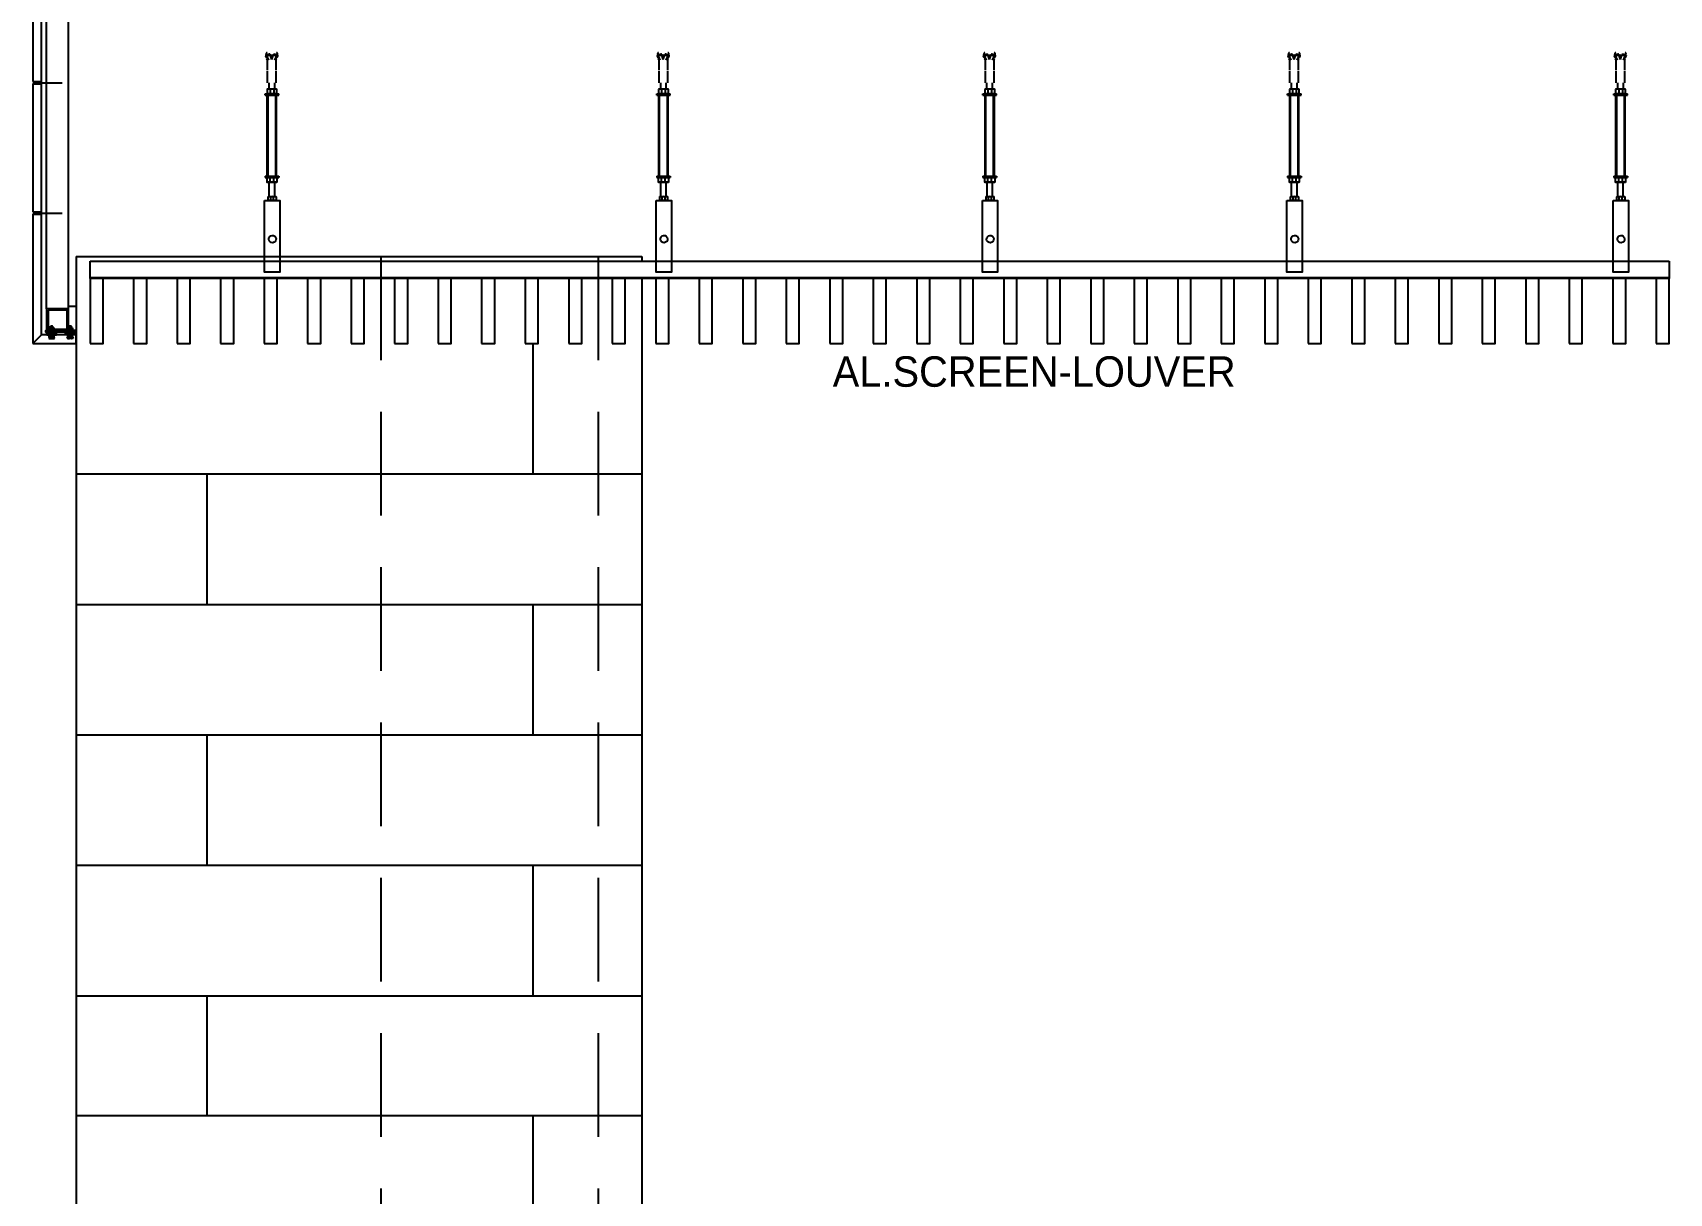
# Model space of a CAD drawing. Header units: millimetres. Extents: x 19868 to 801382, y -4805 to 85279.
# Drawn here: x 38838 to 42600, y 38925 to 41594 of the extents above; entities that cross this region are included whole.
import ezdxf

# ---------------------------------------------------------------- set-up
doc = ezdxf.new("R2010")
doc.units = ezdxf.units.MM
doc.header["$LTSCALE"] = 250
for name, pattern in [('A2', [8, 2, -2, 2, -2]), ('ACAD_ISO04W100', [30.5, 24, -3, 0.5, -3]), ('HID', [2.8, 1.8, -1]), ('HIDDEN', [9.525, 6.35, -3.175]), ('HIDDEN2', [4.7625, 3.175, -1.5875])]:
    doc.linetypes.add(name, pattern=pattern)
for name, color, linetype in [('A-ELE-4', 4, 'Continuous'), ('A-ELE-8', 8, 'Continuous'), ('A-ELE-8 해치', 8, 'Continuous'), ('A-ELE-8 해치(세로)', 8, 'Continuous'), ('A-ETC-8', 8, 'Continuous'), ('A-HAT', 252, 'Continuous'), ('GR-1', 1, 'Continuous'), ('GR-8', 8, 'Continuous'), ('타일', 6, 'Continuous')]:
    doc.layers.add(name, color=color, linetype=linetype)
doc.layers.add('NOPLOT', color=191, linetype='Continuous', plot=False)
doc.styles.add('Gdim', font='')
doc.styles.get('Gdim').set_extended_font_data('Dotum')

# ---------------------------------------------------------------- blocks, each defined once
blk = doc.blocks.new('A$C55e57316')
at = {"layer": 'A-ELE-8 해치(세로)'}
for p, q in [((1050, 6550, 0), (1050, 6250, 0)), ((300, 6250, 0), (300, 5950, 0)), ((1050, 5950, 0), (1050, 5650, 0)), ((300, 5650, 0), (300, 5350, 0)), ((1050, 5350, 0), (1050, 5050, 0)), ((300, 5050, 0), (300, 4775, 0)), ((1050, 4775, 0), (1050, 4500, 0))]:
    blk.add_line(p, q, dxfattribs=at)
blk = doc.blocks.new('A$Cae507117')
at = {"layer": 'A-ETC-8'}
for points in [[(-50, 0), (-50, -50), (0, -50), (0, 0)], [(-46.8, -3.2), (-46.8, -46.8), (-3.2, -46.8), (-3.2, -3.2)]]:
    blk.add_lwpolyline(points, close=True, dxfattribs=at)
blk = doc.blocks.new('A$C3de35442')
at = {"linetype": 'A2'}
for p, q in [((4.3, 510.1), (2.8, 514)), ((9.6, 503.9), (3.6, 517.8)), ((11.5, 517.3), (3.6, 515.6)), ((4.3, 510.1), (5.6, 510.5)), ((5.3, 507.7), (6.5, 508.2)), ((6.8, 503.9), (5.3, 507.7)), ((6.5, 508.2), (5.6, 510.5)), ((27.2, 514.8), (5.7, 514.8)), ((6.8, 481.8), (6.8, 503.9)), ((16.4, 505.1), (12.8, 516.6)), ((16.4, 505.1), (20.1, 516.6)), ((29.3, 515.6), (21.4, 517.3)), ((23.3, 503.9), (29.3, 517.8)), ((26.1, 503.9), (27.6, 507.7)), ((26.1, 503.9), (26.1, 481.8)), ((26.4, 508.2), (27.3, 510.5)), ((27.6, 507.7), (26.4, 508.2)), ((28.5, 510.1), (27.3, 510.5)), ((28.5, 510.1), (30.1, 514)), ((6.8, 452), (6.8, 479.5)), ((26.1, 479.5), (26.1, 452))]:
    blk.add_line(p, q, dxfattribs=at)
for p, q in [((10.5, 437.5), (10.5, 452)), ((23.3, 437.5), (23.3, 452)), ((1.3, 426.1), (32.5, 426.1)), ((1.3, 423.3), (1.3, 426.1)), ((1.3, 423.3), (32.5, 423.3)), ((6.2, 237), (6.2, 423.3)), ((12.6, 436.5), (12.6, 427.1)), ((21.1, 436.5), (21.1, 427.1)), ((27.5, 237), (27.5, 423.3)), ((32.5, 423.3), (32.5, 426.1)), ((1.3, 237), (32.5, 237)), ((1.3, 237), (1.3, 234.2)), ((1.3, 234.2), (32.5, 234.2)), ((12.6, 223.8), (12.6, 233.2)), ((21.1, 223.8), (21.1, 233.2)), ((32.5, 237), (32.5, 234.2)), ((8.3, 189.8), (8.8, 190.6)), ((8.3, 182.3), (8.3, 189.8)), ((8.8, 190.6), (25.9, 190.6)), ((10.6, 190.6), (10.6, 222.8)), ((13.9, 182.3), (13.9, 189.8)), ((20.7, 182.3), (20.7, 189.8)), ((23.2, 190.6), (23.2, 222.8)), ((25.9, 190.6), (26.4, 189.8)), ((26.4, 189.8), (26.4, 182.3)), ((8.8, 181.5), (8.3, 182.3)), ((25.9, 181.5), (8.8, 181.5)), ((26.4, 182.3), (25.9, 181.5))]:
    blk.add_line(p, q)
at = {"linetype": 'HIDDEN'}
for p, q in [((7.9, 237), (7.9, 423.3)), ((25.8, 237), (25.8, 423.3))]:
    blk.add_line(p, q, dxfattribs=at)
for points in [[(28.2, 427.1), (28.2, 436.5), (27.5, 437.5), (6.2, 437.5), (5.5, 436.5), (5.5, 427.1), (6.2, 426.1), (27.5, 426.1)], [(28.2, 233.2), (28.2, 223.8), (27.5, 222.8), (6.2, 222.8), (5.5, 223.8), (5.5, 233.2), (6.2, 234.2), (27.5, 234.2)], [(0, 181.5), (35, 181.5), (35, 16.2), (0, 16.2)]]:
    blk.add_lwpolyline(points, close=True)
for points in [[(28.2, 436.5, 0.218444), (21.1, 436.5, 0.182037), (12.6, 436.5, 0.218444), (5.5, 436.5)], [(28.2, 427.1, -0.218444), (21.1, 427.1, -0.182037), (12.6, 427.1, -0.218444), (5.5, 427.1)], [(28.2, 233.2, 0.218444), (21.1, 233.2, 0.182037), (12.6, 233.2, 0.218444), (5.5, 233.2)], [(28.2, 223.8, -0.218444), (21.1, 223.8, -0.182037), (12.6, 223.8, -0.218444), (5.5, 223.8)]]:
    blk.add_lwpolyline(points, format="xyb")
at = {"linetype": 'A2'}
for centre, radius, start, end in [((3.8, 514.5), 1.13, 102.5288, 201.8014), ((5.7, 518.7), 2.27, 90, 203.4287), ((11.7, 516.2), 1.13, 17.6501, 102.5288), ((21.2, 516.2), 1.13, 77.4712, 162.3499), ((27.2, 518.7), 2.27, 336.5713, 90), ((29.1, 514.5), 1.13, 338.1986, 77.4712)]:
    blk.add_arc(centre, radius, start, end, dxfattribs=at)
for centre, radius, start, end in [((11.1, 183.6), 6.8, 65.3553, 114.6447), ((17.3, 180.8), 9.66, 69.3661, 110.6339), ((23.6, 183.6), 6.8, 65.3553, 114.6447), ((11.1, 188.5), 6.8, 245.3553, 294.6447), ((17.3, 191.4), 9.66, 249.3661, 290.6339), ((23.6, 188.5), 6.8, 245.3553, 294.6447), ((17.9, 92.4), 8.3, 117.3871, 117.387)]:
    blk.add_arc(centre, radius, start, end)
blk = doc.blocks.new('MutterM6DINEN24032')
for p, q in [((0, -4.2), (0, 4.2)), ((0.5, 5.6), (4.5, 5.6)), ((0.5, 2.8), (4.5, 2.8)), ((5, 4.2), (5, -4.2)), ((0.5, -2.8), (4.5, -2.8)), ((4.5, -5.5), (0.5, -5.5))]:
    blk.add_line(p, q)
for centre, radius, start, end in [((2.3, 4.2), 2.26, 142.1211, 217.8789), ((8.3, 0), 8.32, 160.5288, 199.4712), ((2.7, 4.2), 2.26, 322.1211, 37.8789), ((-3.3, 0), 8.32, 340.5288, 19.4712), ((2.3, -4.2), 2.26, 142.1211, 217.8789), ((2.7, -4.2), 2.26, 322.1211, 37.8789)]:
    blk.add_arc(centre, radius, start, end)
blk = doc.blocks.new('A$C772065A9')
at = {"layer": 'GR-8'}
for p, q in [((0.2, -7.2), (0.2, 7.2)), ((1.1, 7.2), (0.2, 7.2)), ((0.2, 3.2), (0.2, 4.2)), ((1.1, -7.2), (1.1, 7.2)), ((1.1, -7.2), (0.2, -7.2))]:
    blk.add_line(p, q, dxfattribs=at)
blk.add_lwpolyline([(0.2, 0), (0.2, 0)], dxfattribs=at)
at = {"layer": 'GR-8', "rotation": 180}
blk.add_blockref('MutterM6DINEN24032', (0.2, 0), dxfattribs=at)

msp = doc.modelspace()

# ---------------------------------------------------------------- hatches: boundary and pattern name
at = {"layer": 'A-ELE-8 해치'}
h = msp.add_hatch(dxfattribs=at)
h.set_pattern_fill('_USER', color=256, scale=300, pattern_type=0)
h.set_pattern_definition([(0, (38938.2, 40878.93), (0, 300), [])])
h.paths.add_polyline_path([(40238.2, 40878.9), (38938.2, 40878.9), (38938.2, 39378.9), (40238.2, 39378.9)])

# ---------------------------------------------------------------- linework, layer by layer
at = {"layer": 'A-ELE-4'}
for points in [[(38970.2, 40878.9), (39000.2, 40878.9), (39000.2, 41028.9), (38970.2, 41028.9)], [(39070.2, 40878.9), (39100.2, 40878.9), (39100.2, 41028.9), (39070.2, 41028.9)], [(39170.2, 40878.9), (39200.2, 40878.9), (39200.2, 41028.9), (39170.2, 41028.9)], [(39270.2, 40878.9), (39300.2, 40878.9), (39300.2, 41028.9), (39270.2, 41028.9)], [(39370.2, 40878.9), (39400.2, 40878.9), (39400.2, 41028.9), (39370.2, 41028.9)], [(39470.2, 40878.9), (39500.2, 40878.9), (39500.2, 41028.9), (39470.2, 41028.9)], [(39570.2, 40878.9), (39600.2, 40878.9), (39600.2, 41028.9), (39570.2, 41028.9)], [(39670.2, 40878.9), (39700.2, 40878.9), (39700.2, 41028.9), (39670.2, 41028.9)], [(39770.2, 40878.9), (39800.2, 40878.9), (39800.2, 41028.9), (39770.2, 41028.9)], [(39870.2, 40878.9), (39900.2, 40878.9), (39900.2, 41028.9), (39870.2, 41028.9)], [(39970.2, 40878.9), (40000.2, 40878.9), (40000.2, 41028.9), (39970.2, 41028.9)], [(40070.2, 40878.9), (40100.2, 40878.9), (40100.2, 41028.9), (40070.2, 41028.9)], [(40170.2, 40878.9), (40200.2, 40878.9), (40200.2, 41028.9), (40170.2, 41028.9)], [(40270.2, 40878.9), (40300.2, 40878.9), (40300.2, 41028.9), (40270.2, 41028.9)], [(40370.2, 40878.9), (40400.2, 40878.9), (40400.2, 41028.9), (40370.2, 41028.9)], [(40470.2, 40878.9), (40500.2, 40878.9), (40500.2, 41028.9), (40470.2, 41028.9)], [(40570.2, 40878.9), (40600.2, 40878.9), (40600.2, 41028.9), (40570.2, 41028.9)], [(40670.2, 40878.9), (40700.2, 40878.9), (40700.2, 41028.9), (40670.2, 41028.9)], [(40770.2, 40878.9), (40800.2, 40878.9), (40800.2, 41028.9), (40770.2, 41028.9)], [(40870.2, 40878.9), (40900.2, 40878.9), (40900.2, 41028.9), (40870.2, 41028.9)], [(40970.2, 40878.9), (41000.2, 40878.9), (41000.2, 41028.9), (40970.2, 41028.9)], [(41070.2, 40878.9), (41100.2, 40878.9), (41100.2, 41028.9), (41070.2, 41028.9)], [(41170.2, 40878.9), (41200.2, 40878.9), (41200.2, 41028.9), (41170.2, 41028.9)], [(41270.2, 40878.9), (41300.2, 40878.9), (41300.2, 41028.9), (41270.2, 41028.9)], [(41370.2, 40878.9), (41400.2, 40878.9), (41400.2, 41028.9), (41370.2, 41028.9)], [(41470.2, 40878.9), (41500.2, 40878.9), (41500.2, 41028.9), (41470.2, 41028.9)], [(41570.2, 40878.9), (41600.2, 40878.9), (41600.2, 41028.9), (41570.2, 41028.9)], [(41670.2, 40878.9), (41700.2, 40878.9), (41700.2, 41028.9), (41670.2, 41028.9)], [(41770.2, 40878.9), (41800.2, 40878.9), (41800.2, 41028.9), (41770.2, 41028.9)], [(41870.2, 40878.9), (41900.2, 40878.9), (41900.2, 41028.9), (41870.2, 41028.9)], [(41970.2, 40878.9), (42000.2, 40878.9), (42000.2, 41028.9), (41970.2, 41028.9)], [(42070.2, 40878.9), (42100.2, 40878.9), (42100.2, 41028.9), (42070.2, 41028.9)], [(42170.2, 40878.9), (42200.2, 40878.9), (42200.2, 41028.9), (42170.2, 41028.9)], [(42270.2, 40878.9), (42300.2, 40878.9), (42300.2, 41028.9), (42270.2, 41028.9)], [(42370.2, 40878.9), (42400.2, 40878.9), (42400.2, 41028.9), (42370.2, 41028.9)], [(42470.2, 40878.9), (42500.2, 40878.9), (42500.2, 41028.9), (42470.2, 41028.9)], [(42570.2, 40878.9), (42600.2, 40878.9), (42600.2, 41028.9), (42570.2, 41028.9)]]:
    msp.add_lwpolyline(points, close=True, dxfattribs=at)
at = {"layer": 'A-ELE-8'}
for p, q in [((38938.2, 41078.9), (38938.2, 34328.9)), ((38938.2, 41078.9), (40238.2, 41078.9)), ((40238.2, 41078.9), (40238.2, 41068.9)), ((40238.2, 41028.9), (40238.2, 34328.9))]:
    msp.add_line(p, q, dxfattribs=at)
at = {"layer": 'A-ELE-8 해치', "linetype": 'Continuous'}
for p, q in [((38938.2, 39378.9), (40238.2, 39378.9)), ((38938.2, 39103.9), (40238.2, 39103.9))]:
    msp.add_line(p, q, dxfattribs=at)
at = {"layer": 'A-ETC-8'}
for p, q in [((38870.2, 40958.9), (38870.2, 42147.8)), ((38920.2, 40958.9), (38920.2, 42147.8)), ((38970.2, 41028.9), (38970.2, 41068.9)), ((38970.2, 41068.9), (42600.2, 41068.9)), ((42600.2, 41068.9), (42600.2, 41028.9)), ((42600.2, 41030.5), (38970.2, 41030.5)), ((42600.2, 41028.9), (38970.2, 41028.9))]:
    msp.add_line(p, q, dxfattribs=at)
for points in [[(38920.2, 40965.4), (38938.2, 40965.4), (38938.2, 40909.4), (38930.2, 40909.4), (38920.2, 40919.4)], [(38938.2, 40905.4), (38868.2, 40905.4), (38868.2, 40909.4), (38938.2, 40909.4)]]:
    msp.add_lwpolyline(points, close=True, dxfattribs=at)
at = {"layer": 'A-HAT', "linetype": 'HIDDEN2', "ltscale": 0.3}
for p, q in [((39638.2, 41078.9), (39638.2, 34028.9)), ((40138.2, 41078.9), (40138.2, 34028.9))]:
    msp.add_line(p, q, dxfattribs=at)
at = {"layer": 'GR-1', "linetype": 'ACAD_ISO04W100', "ltscale": 0.5}
for p, q in [((38881.8, 40888.9), (38881.8, 40921.4)), ((38924.3, 40888.9), (38924.3, 40921.4))]:
    msp.add_line(p, q, dxfattribs=at)
at = {"layer": 'GR-8', "linetype": 'HID'}
for p, q in [((38870.9, 40901.9), (38870.9, 40904.9)), ((38871, 40901.4), (38892.6, 40901.4)), ((38871, 40898.9), (38871, 40901.4)), ((38871, 40898.9), (38892.6, 40898.9)), ((38873.6, 40905.4), (38890, 40905.4)), ((38873.6, 40901.4), (38890, 40901.4)), ((38876.3, 40894.4), (38875.1, 40890.9)), ((38876.3, 40901.9), (38876.3, 40904.9)), ((38876.3, 40894.4), (38876.3, 40898.9)), ((38876.3, 40894.4), (38887.3, 40894.4)), ((38876.3, 40894.4), (38887.3, 40894.4)), ((38876.3, 40894.4), (38887.3, 40894.4)), ((38878.8, 40918.9), (38879.3, 40919.4)), ((38878.8, 40918.9), (38884.8, 40918.9)), ((38878.8, 40915.3), (38878.8, 40918.9)), ((38879.3, 40919.4), (38884.3, 40919.4)), ((38879.3, 40915.3), (38879.3, 40919.4)), ((38884.3, 40915.3), (38884.3, 40919.4)), ((38884.8, 40918.9), (38884.3, 40919.4)), ((38884.8, 40915.3), (38884.8, 40918.9)), ((38887.3, 40901.9), (38887.3, 40904.9)), ((38887.3, 40894.4), (38887.3, 40898.9)), ((38888.6, 40890.9), (38887.3, 40894.4)), ((38892.6, 40898.9), (38892.6, 40901.4)), ((38892.8, 40901.9), (38892.8, 40904.9)), ((38913.3, 40901.9), (38913.3, 40904.9)), ((38935, 40901.4), (38913.5, 40901.4)), ((38913.5, 40898.9), (38913.5, 40901.4)), ((38935, 40898.9), (38913.5, 40898.9)), ((38932.5, 40905.4), (38916, 40905.4)), ((38932.5, 40901.4), (38916, 40901.4)), ((38917.5, 40890.9), (38918.8, 40894.4)), ((38918.8, 40901.9), (38918.8, 40904.9)), ((38918.8, 40894.4), (38918.8, 40898.9)), ((38929.8, 40894.4), (38918.8, 40894.4)), ((38929.8, 40894.4), (38918.8, 40894.4)), ((38929.8, 40894.4), (38918.8, 40894.4)), ((38921.3, 40918.9), (38921.8, 40919.4)), ((38927.3, 40918.9), (38921.3, 40918.9)), ((38921.3, 40915.3), (38921.3, 40918.9)), ((38926.8, 40919.4), (38921.8, 40919.4)), ((38921.8, 40915.3), (38921.8, 40919.4)), ((38926.8, 40915.3), (38926.8, 40919.4)), ((38927.3, 40918.9), (38926.8, 40919.4)), ((38927.3, 40915.3), (38927.3, 40918.9)), ((38929.7, 40901.9), (38929.7, 40904.9)), ((38929.8, 40894.4), (38929.8, 40898.9)), ((38929.8, 40894.4), (38931, 40890.9)), ((38935, 40898.9), (38935, 40901.4)), ((38935.2, 40901.9), (38935.2, 40904.9)), ((38875.3, 40890.9), (38888.4, 40890.9)), ((38875.3, 40890.9), (38888.4, 40890.9)), ((38880.8, 40890.9), (38880.8, 40892)), ((38882.9, 40890.9), (38882.9, 40892)), ((38884.8, 40890.9), (38883.4, 40890.9)), ((38886.5, 40890.9), (38885.1, 40890.9)), ((38930.8, 40890.9), (38917.7, 40890.9)), ((38930.8, 40890.9), (38917.7, 40890.9)), ((38919.6, 40890.9), (38921, 40890.9)), ((38921.3, 40890.9), (38922.6, 40890.9)), ((38923.2, 40890.9), (38923.2, 40892)), ((38925.3, 40890.9), (38925.3, 40892))]:
    msp.add_line(p, q, dxfattribs=at)
for points in [[(38875.1, 40890.9), (38888.6, 40890.9)], [(38876.6, 40891.7), (38876.8, 40892.3)], [(38878, 40891.6), (38878.3, 40892.3)], [(38885.6, 40891.6), (38885.4, 40892.3)], [(38887.1, 40891.7), (38886.8, 40892.3)]]:
    msp.add_lwpolyline(points, dxfattribs=at)
at = {"layer": 'GR-8', "linetype": 'HID', "elevation": 0}
for points in [[(38931, 40890.9), (38917.5, 40890.9)], [(38919, 40891.7), (38919.2, 40892.3)], [(38920.4, 40891.6), (38920.7, 40892.3)], [(38928.1, 40891.6), (38927.8, 40892.3)], [(38929.5, 40891.7), (38929.3, 40892.3)]]:
    msp.add_lwpolyline(points, dxfattribs=at)
at = {"layer": 'GR-8', "linetype": 'HID'}
for centre, radius, start, end in [((38873.6, 40897.7), 7.77, 69.3345, 110.6655), ((38873.6, 40909.2), 7.77, 249.3345, 290.6655), ((38881.8, 40875.1), 30.3, 79.5826, 100.4174), ((38881.8, 40931.8), 30.3, 259.5826, 280.4174), ((38881.8, 40892), 1.06, 0, 180), ((38890, 40897.7), 7.77, 69.3345, 110.6655), ((38890, 40909.2), 7.77, 249.3345, 290.6655), ((38916, 40897.7), 7.77, 69.3345, 110.6655), ((38916, 40909.2), 7.77, 249.3345, 290.6655), ((38924.3, 40875.1), 30.3, 79.5826, 100.4174), ((38924.3, 40931.8), 30.3, 259.5826, 280.4174), ((38924.3, 40892), 1.06, 0, 180), ((38932.5, 40897.7), 7.77, 69.3345, 110.6655), ((38932.5, 40909.2), 7.77, 249.3345, 290.6655)]:
    msp.add_arc(centre, radius, start, end, dxfattribs=at)
for points, knots in [([(38881.8, 40893.4), (38881.6, 40893.4), (38881, 40893.4), (38880.7, 40893.5), (38879.7, 40891.7), (38878.4, 40891.4), (38878, 40891.6), (38877.2, 40891.9), (38876.6, 40891.7), (38876, 40891.7), (38875.8, 40892), (38875.7, 40892.5), (38875.7, 40892.7)], [6.650388, 6.650388, 6.650388, 6.650388, 7.325918, 8.522604, 10.971579, 13.177785, 13.828358, 14.932023, 15.276361, 15.51886, 16.542677, 16.767643, 16.767643, 16.767643, 16.767643]), ([(38881.8, 40894.4), (38880.9, 40894.4), (38879.3, 40893.9), (38877.7, 40893.8), (38876.6, 40894.1), (38876.4, 40894.2), (38876.3, 40894.3)], [4.635528, 4.635528, 4.635528, 4.635528, 7.984281, 10.447082, 10.516787, 11.649261, 11.649261, 11.649261, 11.649261]), ([(38878.3, 40892.3), (38878.9, 40892.8), (38878.9, 40892.8), (38878.9, 40893.1), (38878.7, 40893.1), (38878.6, 40893.2), (38878.6, 40893.2), (38877.8, 40893.1), (38877.1, 40893.2), (38876.7, 40893.1), (38876.6, 40892.8), (38876.6, 40892.4), (38876.8, 40892.3), (38876.8, 40892.3)], [16.170974, 16.170974, 16.170974, 16.170974, 16.489259, 16.542677, 17.586597, 17.802224, 18.342626, 18.584378, 19.304682, 19.474522, 21.034576, 22.203188, 22.55509, 22.55509, 22.55509, 22.55509]), ([(38878.6, 40893.9), (38878.4, 40893.9), (38878.2, 40894), (38877.3, 40894.2), (38877.2, 40894.4), (38876.7, 40894.4)], [9.686998, 9.686998, 9.686998, 9.686998, 10.447082, 10.516787, 12.51802, 12.51802, 12.51802, 12.51802]), ([(38881.8, 40894.4), (38882.8, 40894.4), (38884.3, 40893.9), (38885.9, 40893.8), (38887, 40894.1), (38887.2, 40894.2), (38887.4, 40894.3)], [4.635528, 4.635528, 4.635528, 4.635528, 7.984281, 10.447082, 10.516787, 11.649261, 11.649261, 11.649261, 11.649261]), ([(38881.8, 40893.4), (38882.1, 40893.4), (38882.6, 40893.4), (38883, 40893.5), (38883.9, 40891.7), (38885.2, 40891.4), (38885.6, 40891.6), (38886.4, 40891.9), (38887, 40891.7), (38887.6, 40891.7), (38887.9, 40892), (38887.9, 40892.5), (38887.9, 40892.7)], [6.650388, 6.650388, 6.650388, 6.650388, 7.325918, 8.522604, 10.971579, 13.177785, 13.828358, 14.932023, 15.276361, 15.51886, 16.542677, 16.767643, 16.767643, 16.767643, 16.767643]), ([(38885.4, 40892.3), (38884.8, 40892.8), (38884.7, 40892.8), (38884.8, 40893.1), (38884.9, 40893.1), (38885.1, 40893.2), (38885.1, 40893.2), (38885.8, 40893.1), (38886.6, 40893.2), (38887, 40893.1), (38887, 40892.8), (38887, 40892.4), (38886.8, 40892.3), (38886.8, 40892.3)], [16.170974, 16.170974, 16.170974, 16.170974, 16.489259, 16.542677, 17.586597, 17.802224, 18.342626, 18.584378, 19.304682, 19.474522, 21.034576, 22.203188, 22.55509, 22.55509, 22.55509, 22.55509]), ([(38885, 40893.9), (38885.2, 40893.9), (38885.5, 40894), (38886.3, 40894.2), (38886.4, 40894.4), (38887, 40894.4)], [9.686998, 9.686998, 9.686998, 9.686998, 10.447082, 10.516787, 12.51802, 12.51802, 12.51802, 12.51802]), ([(38924.3, 40893.4), (38924, 40893.4), (38923.5, 40893.4), (38923.1, 40893.5), (38922.1, 40891.7), (38920.9, 40891.4), (38920.4, 40891.6), (38919.7, 40891.9), (38919, 40891.7), (38918.4, 40891.7), (38918.2, 40892), (38918.1, 40892.5), (38918.1, 40892.7)], [6.650388, 6.650388, 6.650388, 6.650388, 7.325918, 8.522604, 10.971579, 13.177785, 13.828358, 14.932023, 15.276361, 15.51886, 16.542677, 16.767643, 16.767643, 16.767643, 16.767643]), ([(38924.3, 40894.4), (38923.3, 40894.4), (38921.7, 40893.9), (38920.2, 40893.8), (38919.1, 40894.1), (38918.9, 40894.2), (38918.7, 40894.3)], [4.635528, 4.635528, 4.635528, 4.635528, 7.984281, 10.447082, 10.516787, 11.649261, 11.649261, 11.649261, 11.649261]), ([(38920.7, 40892.3), (38921.3, 40892.8), (38921.3, 40892.8), (38921.3, 40893.1), (38921.2, 40893.1), (38921, 40893.2), (38921, 40893.2), (38920.3, 40893.1), (38919.5, 40893.2), (38919.1, 40893.1), (38919.1, 40892.8), (38919, 40892.4), (38919.2, 40892.3), (38919.2, 40892.3)], [16.170974, 16.170974, 16.170974, 16.170974, 16.489259, 16.542677, 17.586597, 17.802224, 18.342626, 18.584378, 19.304682, 19.474522, 21.034576, 22.203188, 22.55509, 22.55509, 22.55509, 22.55509]), ([(38921.1, 40893.9), (38920.8, 40893.9), (38920.6, 40894), (38919.7, 40894.2), (38919.6, 40894.4), (38919.1, 40894.4)], [9.686998, 9.686998, 9.686998, 9.686998, 10.447082, 10.516787, 12.51802, 12.51802, 12.51802, 12.51802]), ([(38924.3, 40894.4), (38925.2, 40894.4), (38926.8, 40893.9), (38928.3, 40893.8), (38929.4, 40894.1), (38929.6, 40894.2), (38929.8, 40894.3)], [4.635528, 4.635528, 4.635528, 4.635528, 7.984281, 10.447082, 10.516787, 11.649261, 11.649261, 11.649261, 11.649261]), ([(38924.3, 40893.4), (38924.5, 40893.4), (38925, 40893.4), (38925.4, 40893.5), (38926.4, 40891.7), (38927.6, 40891.4), (38928.1, 40891.6), (38928.8, 40891.9), (38929.5, 40891.7), (38930.1, 40891.7), (38930.3, 40892), (38930.4, 40892.5), (38930.4, 40892.7)], [6.650388, 6.650388, 6.650388, 6.650388, 7.325918, 8.522604, 10.971579, 13.177785, 13.828358, 14.932023, 15.276361, 15.51886, 16.542677, 16.767643, 16.767643, 16.767643, 16.767643]), ([(38927.8, 40892.3), (38927.2, 40892.8), (38927.2, 40892.8), (38927.2, 40893.1), (38927.3, 40893.1), (38927.5, 40893.2), (38927.5, 40893.2), (38928.2, 40893.1), (38929, 40893.2), (38929.4, 40893.1), (38929.4, 40892.8), (38929.5, 40892.4), (38929.3, 40892.3), (38929.3, 40892.3)], [16.170974, 16.170974, 16.170974, 16.170974, 16.489259, 16.542677, 17.586597, 17.802224, 18.342626, 18.584378, 19.304682, 19.474522, 21.034576, 22.203188, 22.55509, 22.55509, 22.55509, 22.55509]), ([(38927.4, 40893.9), (38927.7, 40893.9), (38927.9, 40894), (38928.8, 40894.2), (38928.9, 40894.4), (38929.4, 40894.4)], [9.686998, 9.686998, 9.686998, 9.686998, 10.447082, 10.516787, 12.51802, 12.51802, 12.51802, 12.51802]), ([(38875.8, 40892.1), (38875.9, 40891.9), (38876.2, 40891.5), (38876.4, 40890.9), (38877.7, 40890.9)], [1.849852, 1.849852, 1.849852, 1.849852, 2.092987, 3.021578, 3.021578, 3.021578, 3.021578]), ([(38878.3, 40892.3), (38878.3, 40892.3), (38878.1, 40892.4), (38877.5, 40892.5), (38876.9, 40892.3), (38876.8, 40892.3)], [13.814418, 13.814418, 13.814418, 13.814418, 13.828358, 14.932023, 15.245539, 15.245539, 15.245539, 15.245539]), ([(38878.9, 40892.8), (38878.8, 40892.8), (38878.3, 40892.7), (38877.6, 40892.8), (38877.3, 40892.9), (38877.2, 40892.7), (38877.1, 40892.4)], [18.374204, 18.374204, 18.374204, 18.374204, 18.584378, 19.304682, 19.474522, 20.816224, 20.816224, 20.816224, 20.816224]), ([(38879.9, 40892.3), (38880.1, 40892.6), (38879.4, 40891.5), (38879, 40891), (38877.7, 40890.9)], [10.183774, 10.183774, 10.183774, 10.183774, 10.971579, 11.487984, 11.487984, 11.487984, 11.487984]), ([(38883.7, 40892.3), (38883.5, 40892.6), (38884.2, 40891.5), (38884.7, 40891), (38885.9, 40890.9)], [10.183774, 10.183774, 10.183774, 10.183774, 10.971579, 11.487984, 11.487984, 11.487984, 11.487984]), ([(38884.7, 40892.8), (38884.8, 40892.8), (38885.3, 40892.7), (38886.1, 40892.8), (38886.4, 40892.9), (38886.5, 40892.7), (38886.5, 40892.4)], [18.374204, 18.374204, 18.374204, 18.374204, 18.584378, 19.304682, 19.474522, 20.816224, 20.816224, 20.816224, 20.816224]), ([(38885.4, 40892.3), (38885.4, 40892.3), (38885.6, 40892.4), (38886.1, 40892.5), (38886.7, 40892.3), (38886.8, 40892.3)], [13.814418, 13.814418, 13.814418, 13.814418, 13.828358, 14.932023, 15.245539, 15.245539, 15.245539, 15.245539]), ([(38887.8, 40892.1), (38887.7, 40891.9), (38887.5, 40891.5), (38887.2, 40890.9), (38885.9, 40890.9)], [1.849852, 1.849852, 1.849852, 1.849852, 2.092987, 3.021578, 3.021578, 3.021578, 3.021578]), ([(38918.3, 40892.1), (38918.3, 40891.9), (38918.6, 40891.5), (38918.8, 40890.9), (38920.1, 40890.9)], [1.849852, 1.849852, 1.849852, 1.849852, 2.092987, 3.021578, 3.021578, 3.021578, 3.021578]), ([(38920.7, 40892.3), (38920.7, 40892.3), (38920.5, 40892.4), (38920, 40892.5), (38919.4, 40892.3), (38919.2, 40892.3)], [13.814418, 13.814418, 13.814418, 13.814418, 13.828358, 14.932023, 15.245539, 15.245539, 15.245539, 15.245539]), ([(38921.3, 40892.8), (38921.3, 40892.8), (38920.8, 40892.7), (38920, 40892.8), (38919.7, 40892.9), (38919.6, 40892.7), (38919.6, 40892.4)], [18.374204, 18.374204, 18.374204, 18.374204, 18.584378, 19.304682, 19.474522, 20.816224, 20.816224, 20.816224, 20.816224]), ([(38922.3, 40892.3), (38922.6, 40892.6), (38921.9, 40891.5), (38921.4, 40891), (38920.1, 40890.9)], [10.183774, 10.183774, 10.183774, 10.183774, 10.971579, 11.487984, 11.487984, 11.487984, 11.487984]), ([(38926.2, 40892.3), (38925.9, 40892.6), (38926.6, 40891.5), (38927.1, 40891), (38928.4, 40890.9)], [10.183774, 10.183774, 10.183774, 10.183774, 10.971579, 11.487984, 11.487984, 11.487984, 11.487984]), ([(38927.2, 40892.8), (38927.2, 40892.8), (38927.7, 40892.7), (38928.5, 40892.8), (38928.8, 40892.9), (38928.9, 40892.7), (38928.9, 40892.4)], [18.374204, 18.374204, 18.374204, 18.374204, 18.584378, 19.304682, 19.474522, 20.816224, 20.816224, 20.816224, 20.816224]), ([(38927.8, 40892.3), (38927.8, 40892.3), (38928, 40892.4), (38928.5, 40892.5), (38929.1, 40892.3), (38929.3, 40892.3)], [13.814418, 13.814418, 13.814418, 13.814418, 13.828358, 14.932023, 15.245539, 15.245539, 15.245539, 15.245539]), ([(38930.2, 40892.1), (38930.2, 40891.9), (38929.9, 40891.5), (38929.7, 40890.9), (38928.4, 40890.9)], [1.849852, 1.849852, 1.849852, 1.849852, 2.092987, 3.021578, 3.021578, 3.021578, 3.021578])]:
    msp.add_open_spline(points, degree=3, knots=knots, dxfattribs=at)
for points in [[(38884.3, 40890.9), (38884.3, 40890.9), (38884.3, 40890.9), (38884.3, 40890.9)], [(38885.9, 40890.9), (38885.9, 40890.9), (38885.9, 40890.9), (38885.9, 40890.9)], [(38920.1, 40890.9), (38920.1, 40890.9), (38920.1, 40890.9), (38920.1, 40890.9)], [(38921.8, 40890.9), (38921.8, 40890.9), (38921.8, 40890.9), (38921.8, 40890.9)]]:
    msp.add_open_spline(points, degree=3, dxfattribs=at)
at = {"layer": 'NOPLOT'}
for p, q in [((38838.2, 41478.9, 0), (38906.1, 41478.9, 0)), ((38838.2, 41478.9, 0), (38906.1, 41478.9, 0)), ((38838.2, 41178.9, 0), (38906.1, 41178.9, 0)), ((38838.2, 41178.9, 0), (38906.1, 41178.9, 0))]:
    msp.add_line(p, q, dxfattribs=at)
at = {"layer": '타일'}
msp.add_line((38838.2, 40878.9), (38858.2, 40898.9), dxfattribs=at)
at = {"layer": '타일', "elevation": 0}
for points in [[(38838.2, 41481.9), (38858.2, 41481.9), (38858.2, 41825.9), (38838.2, 41825.9)], [(38838.2, 41181.9), (38858.2, 41181.9), (38858.2, 41475.9), (38838.2, 41475.9)]]:
    msp.add_lwpolyline(points, close=True, dxfattribs=at)
msp.add_lwpolyline([(38858.2, 40898.9), (38858.2, 41175.9), (38838.2, 41175.9), (38838.2, 40878.9)], dxfattribs=at)
at = {"layer": '타일'}
msp.add_lwpolyline([(38838.2, 40878.9), (38938.2, 40878.9), (38938.2, 40898.9), (38858.2, 40898.9)], dxfattribs=at)

# ---------------------------------------------------------------- block references
at = {"ltscale": 2, "xscale": -1, "rotation": 89.99999999999977}
msp.add_blockref('A$C772065A9', (38881.8, 40910.6), dxfattribs=at)
at = {"ltscale": 2, "rotation": 270}
msp.add_blockref('A$C772065A9', (38924.3, 40910.6), dxfattribs=at)
msp.add_blockref('A$C55e57316', (38938.2, 34328.9, 0))
at = {"layer": 'A-ETC-8'}
for name, p in [('A$C3de35442', (39371.3, 41026.9)), ('A$C3de35442', (40271.3, 41026.9)), ('A$C3de35442', (41021.3, 41026.9)), ('A$C3de35442', (41721.4, 41026.9)), ('A$C3de35442', (42471.4, 41026.9)), ('A$Cae507117', (38920.2, 40958.9))]:
    msp.add_blockref(name, p, dxfattribs=at)

# ---------------------------------------------------------------- texts
at = {"layer": 'NOPLOT', "style": 'Gdim'}
msp.add_text('AL.SCREEN-LOUVER', height=70, rotation=360, dxfattribs=at).set_placement((40677.2, 40779.7))

doc.saveas('drawing.dxf')
